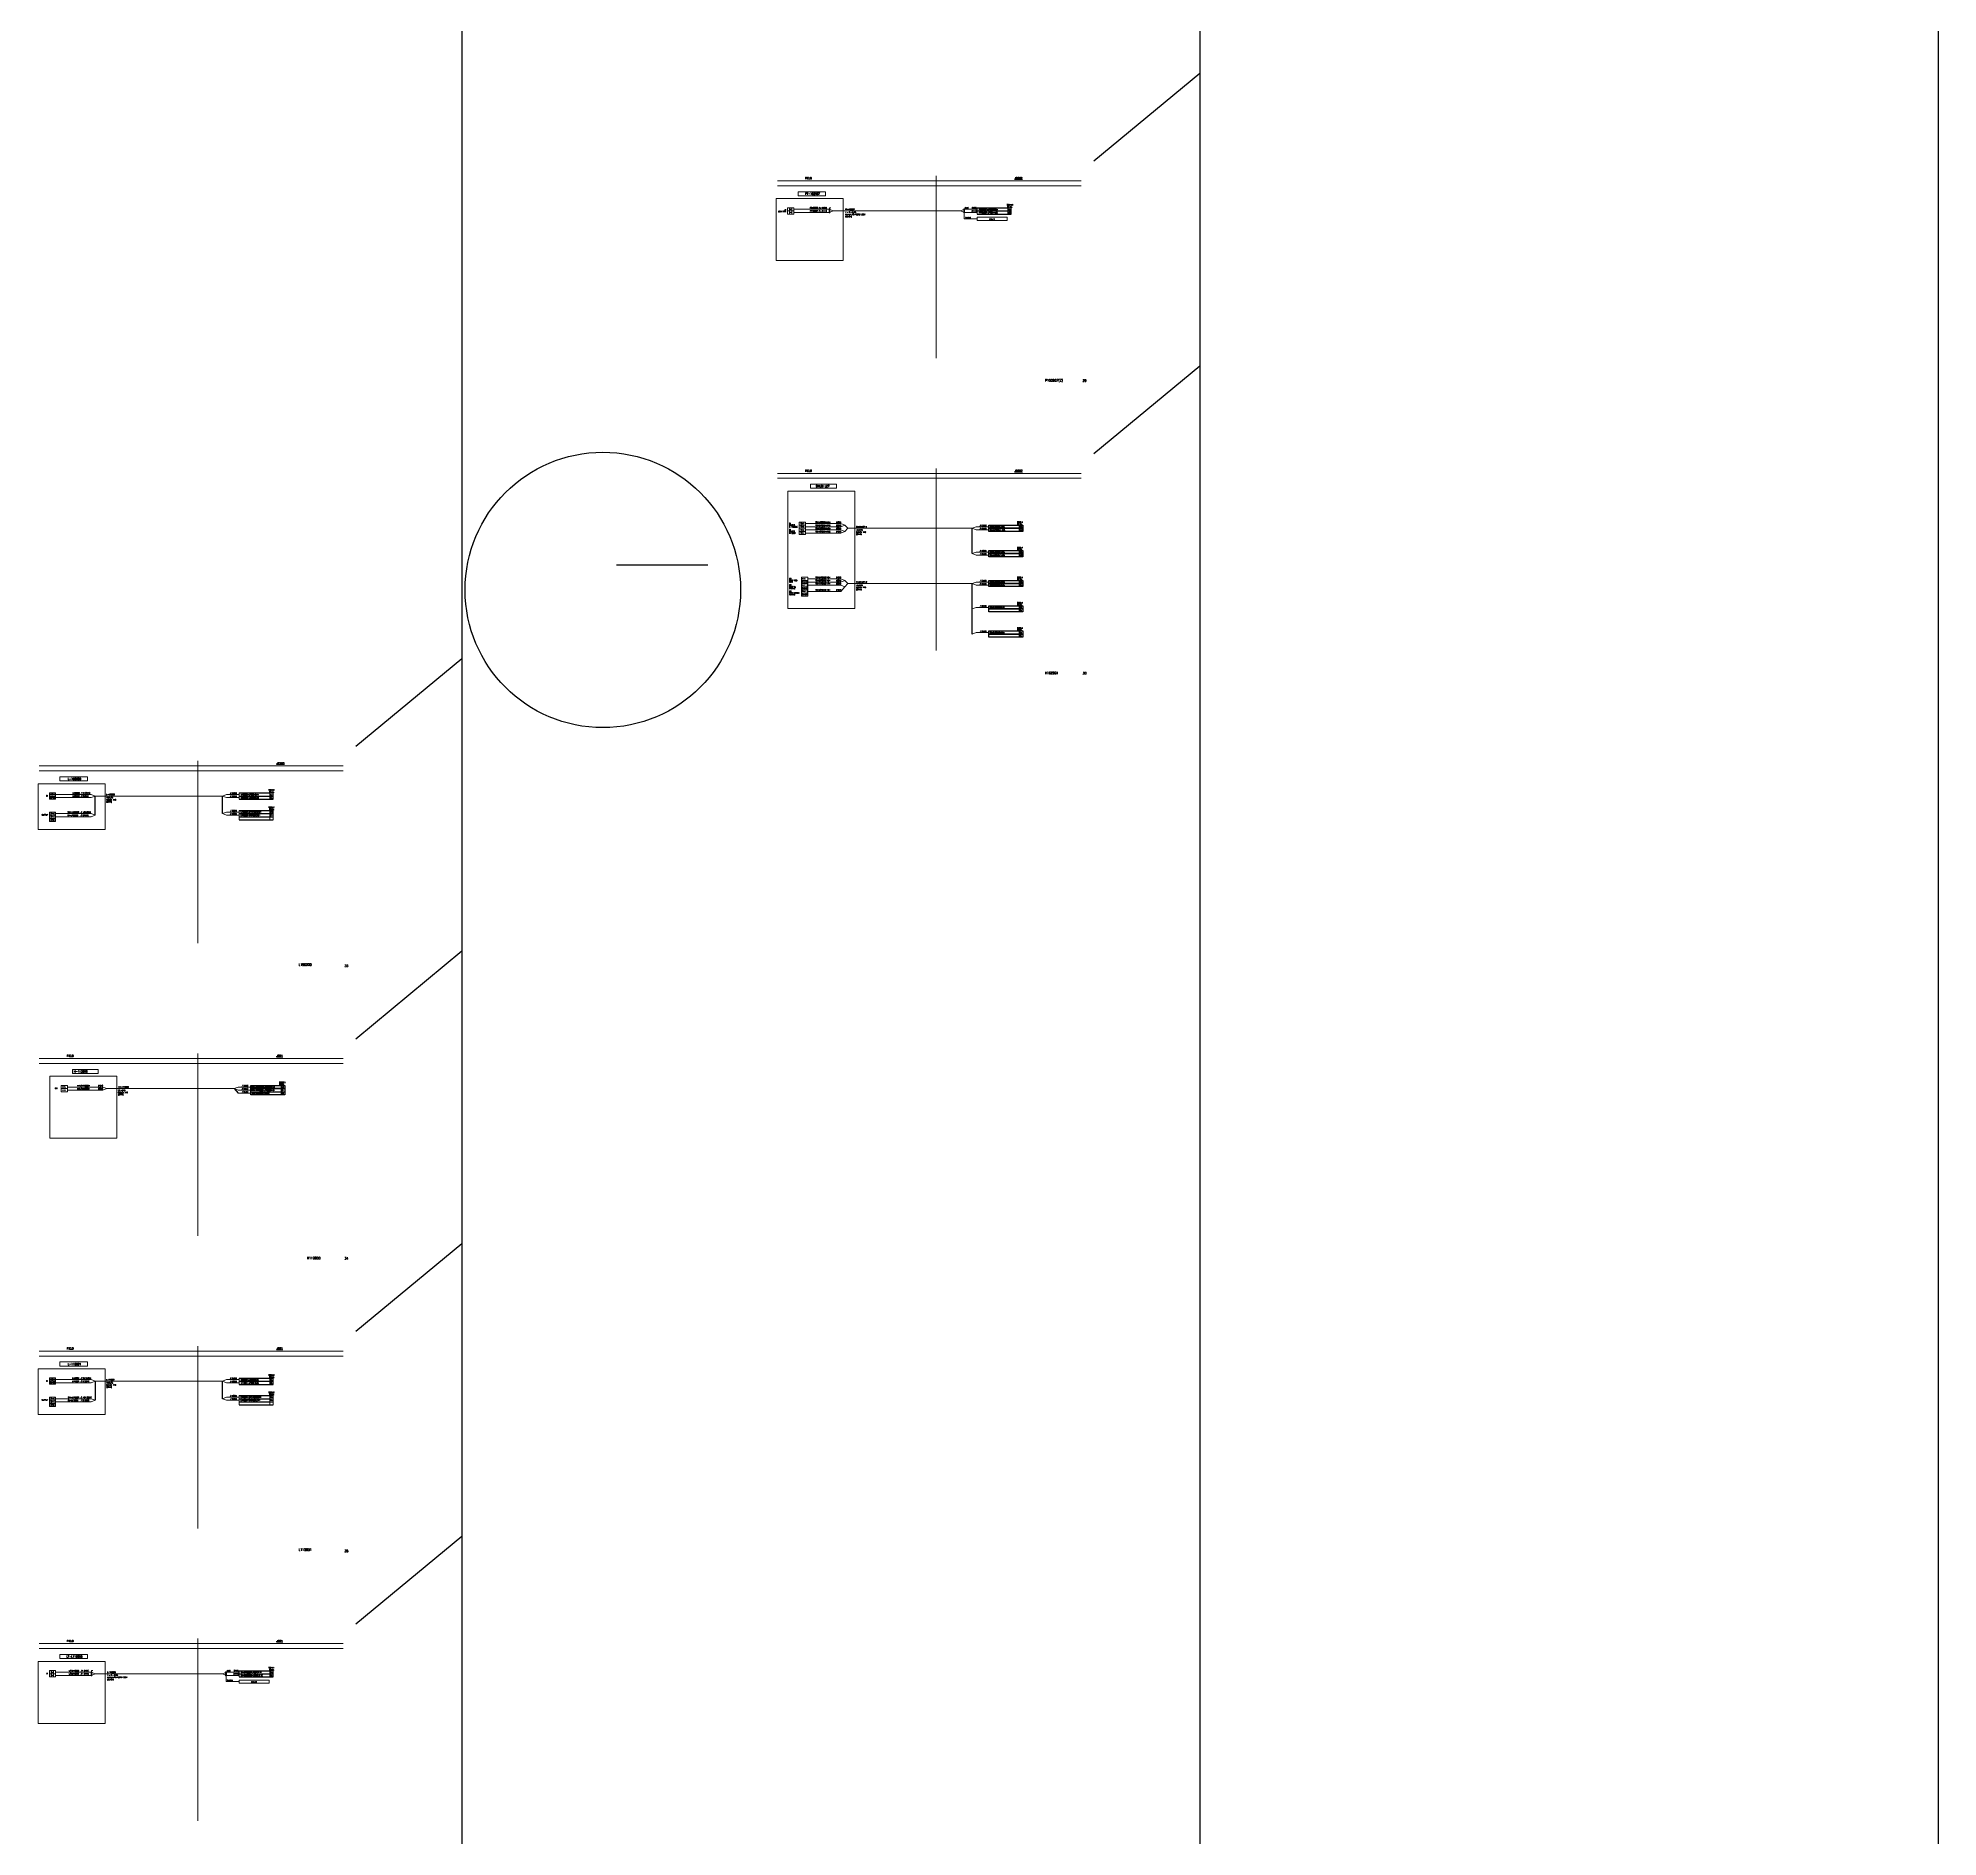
# Model space of a CAD drawing. Header units: millimetres. Extents: x -14942 to 24072, y -50285 to 2207.
# Drawn here: x -11676 to -9262, y -10985 to -8700 of the extents above; entities that cross this region are included whole.
import ezdxf
from ezdxf.enums import TextEntityAlignment as Align

# ---------------------------------------------------------------- set-up
doc = ezdxf.new("R2010")
doc.units = ezdxf.units.MM
doc.header["$MEASUREMENT"] = 0
for name, color, linetype in [('BORDER', 3, 'CONTINUOUS'), ('INSTRU', 4, 'CONTINUOUS'), ('INSTRUMENT', 1, 'CONTINUOUS'), ('LINE', 3, 'CONTINUOUS'), ('TEXT', 2, 'CONTINUOUS')]:
    doc.layers.add(name, color=color, linetype=linetype)
doc.styles.add('ROMANS', font='romans')

# ---------------------------------------------------------------- blocks, each defined once
blk = doc.blocks.new('AA')
at = {"layer": 'INSTRU', "color": 7, "lineweight": 13}
for p, q in [((660.4, -1836.1), (674.5, -1836.1)), ((660.4, -1836.1), (660.4, -1840.1)), ((660.4, -1840.1), (698.6, -1840.1)), ((667.7, -1836.1), (698.6, -1836.1)), ((698.6, -1836.1), (698.6, -1840.1))]:
    blk.add_line(p, q, dxfattribs=at)
at = {"layer": 'TEXT', "color": 7, "lineweight": 13, "style": 'ROMANS'}
blk.add_text('ground', height=1.5, dxfattribs=at).set_placement((675.9, -1839.1))
blk = doc.blocks.new('BOX2')
at = {"layer": 'INSTRU', "color": 7, "lineweight": 13}
for p, q in [((-10467.9, -3369.9), (-10467.9, -3377.9)), ((-10428.8, -3369.9), (-10428.8, -3377.9)), ((-10424.6, -3369.9), (-10424.6, -3377.9))]:
    blk.add_line(p, q, dxfattribs=at)
at = {"layer": 'INSTRUMENT', "color": 7}
for p, q in [((-10467.9, -3369.9), (-10424.6, -3369.9)), ((-10467.9, -3373.9), (-10424.6, -3373.9)), ((-10467.9, -3377.9), (-10424.6, -3377.9))]:
    blk.add_line(p, q, dxfattribs=at)
blk = doc.blocks.new('Box')
at = {"layer": 'INSTRU', "color": 7, "lineweight": 13}
for p, q in [((660.5, -1853.3), (660.5, -1865.3)), ((699.6, -1853.3), (699.6, -1865.3)), ((703.7, -1853.3), (703.7, -1865.3))]:
    blk.add_line(p, q, dxfattribs=at)
at = {"layer": 'INSTRUMENT', "color": 7}
for p, q in [((660.5, -1853.3), (703.7, -1853.3)), ((660.5, -1857.3), (703.7, -1857.3)), ((660.5, -1861.3), (703.7, -1861.3)), ((660.5, -1865.3), (703.7, -1865.3))]:
    blk.add_line(p, q, dxfattribs=at)

msp = doc.modelspace()

# ---------------------------------------------------------------- hatches: boundary and pattern name
at = {"layer": 'INSTRUMENT'}
h = msp.add_hatch(color=256, dxfattribs=at)
edge = h.paths.add_edge_path()
edge.add_arc((-10698.9, -9390.8), 0.66, 0, 360)
h = msp.add_hatch(color=256, dxfattribs=at)
edge = h.paths.add_edge_path()
edge.add_arc((-10698.9, -9398.8), 0.66, 0, 360)
h = msp.add_hatch(color=256, dxfattribs=at)
edge = h.paths.add_edge_path()
edge.add_arc((-10698.9, -9406.8), 0.66, 0, 360)

# ---------------------------------------------------------------- linework, layer by layer
at = {"layer": 'BORDER', "color": 7, "lineweight": 13, "ltscale": 2.5}
for p, q in [((-10535, -8874.8), (-10535, -9106.4)), ((-10535, -9246.5), (-10535, -9478)), ((-11472.5, -9618.1), (-11472.5, -9849.6)), ((-11472.5, -9989.7), (-11472.5, -10221.3)), ((-11472.5, -10361.4), (-11472.5, -10592.9)), ((-11472.5, -10733), (-11472.5, -10964.6))]:
    msp.add_line(p, q, dxfattribs=at)
at = {"layer": 'BORDER', "color": 7, "lineweight": 13}
for p, q in [((-10736.5, -8881.1), (-10350.5, -8881.1)), ((-10736.5, -8887.4), (-10350.5, -8887.4)), ((-10736.5, -9252.8), (-10350.5, -9252.8)), ((-10736.5, -9259.1), (-10350.5, -9259.1)), ((-11674, -9624.4), (-11288, -9624.4)), ((-11674, -9630.7), (-11288, -9630.7)), ((-11674, -9996), (-11288, -9996)), ((-11674, -10002.3), (-11288, -10002.3)), ((-11674, -10367.7), (-11288, -10367.7)), ((-11674, -10374), (-11288, -10374)), ((-11674, -10739.3), (-11288, -10739.3)), ((-11674, -10745.6), (-11288, -10745.6))]:
    msp.add_line(p, q, dxfattribs=at)
at = {"layer": 'INSTRU', "color": 7, "lineweight": 13}
for p, q in [((-10723.7, -8915.4), (-10715.7, -8915.4)), ((-10723.7, -8915.4), (-10723.7, -8919.4)), ((-10723.7, -8919.4), (-10715.7, -8919.4)), ((-10723.7, -8919.4), (-10723.7, -8923.4)), ((-10723.7, -8923.4), (-10715.7, -8923.4)), ((-10723.7, -8923.4), (-10715.7, -8923.4)), ((-10715.7, -8915.4), (-10715.7, -8919.4)), ((-10715.7, -8919.4), (-10715.7, -8923.4)), ((-10482.7, -8927.4), (-10482.7, -8927.5)), ((-10708.8, -9314.6), (-10708.8, -9318.6)), ((-10708.8, -9314.6), (-10700.8, -9314.6)), ((-10700.8, -9314.6), (-10700.8, -9318.6)), ((-10708.8, -9318.6), (-10700.8, -9318.6)), ((-10708.8, -9318.6), (-10708.8, -9322.6)), ((-10708.8, -9322.6), (-10700.8, -9322.6)), ((-10708.8, -9322.6), (-10708.8, -9326.6)), ((-10708.8, -9322.6), (-10700.8, -9322.6)), ((-10708.8, -9322.6), (-10700.8, -9322.6)), ((-10708.8, -9326.6), (-10700.8, -9326.6)), ((-10708.8, -9326.6), (-10708.8, -9330.6)), ((-10708.8, -9330.6), (-10700.8, -9330.6)), ((-10700.8, -9318.6), (-10700.8, -9322.6)), ((-10700.8, -9322.6), (-10700.8, -9326.6)), ((-10700.8, -9326.6), (-10700.8, -9330.6)), ((-10706, -9384.8), (-10706, -9388.8)), ((-10706, -9384.8), (-10698, -9384.8)), ((-10698, -9384.8), (-10698, -9388.8)), ((-10706, -9388.8), (-10698, -9388.8)), ((-10706, -9388.8), (-10706, -9392.8)), ((-10706, -9392.8), (-10698, -9392.8)), ((-10706, -9392.8), (-10706, -9396.8)), ((-10706, -9392.8), (-10698, -9392.8)), ((-10706, -9392.8), (-10698, -9392.8)), ((-10706, -9396.8), (-10698, -9396.8)), ((-10706, -9396.8), (-10706, -9400.8)), ((-10706, -9400.8), (-10698, -9400.8)), ((-10706, -9400.8), (-10706, -9404.8)), ((-10706, -9404.8), (-10698, -9404.8)), ((-10706, -9404.8), (-10706, -9408.8)), ((-10706, -9408.8), (-10698, -9408.8)), ((-10698, -9388.8), (-10698, -9392.8)), ((-10698, -9392.8), (-10698, -9396.8)), ((-10698, -9396.8), (-10698, -9400.8)), ((-10698, -9400.8), (-10698, -9404.8)), ((-10698, -9404.8), (-10698, -9408.8)), ((-11661.2, -9658.7), (-11653.2, -9658.7)), ((-11661.2, -9658.7), (-11661.2, -9662.7)), ((-11661.2, -9662.7), (-11653.2, -9662.7)), ((-11661.2, -9662.7), (-11661.2, -9666.7)), ((-11661.2, -9666.7), (-11653.2, -9666.7)), ((-11661.2, -9666.7), (-11653.2, -9666.7)), ((-11653.2, -9658.7), (-11653.2, -9662.7)), ((-11653.2, -9662.7), (-11653.2, -9666.7)), ((-11661.2, -9683), (-11653.2, -9683)), ((-11661.2, -9683), (-11653.2, -9683)), ((-11661.2, -9683), (-11653.2, -9683)), ((-11661.2, -9683), (-11661.2, -9687)), ((-11661.2, -9687), (-11661.2, -9695)), ((-11661.2, -9687), (-11653.2, -9687)), ((-11661.2, -9691), (-11653.2, -9691)), ((-11661.2, -9695), (-11653.2, -9695)), ((-11653.2, -9683), (-11653.2, -9687)), ((-11653.2, -9687), (-11653.2, -9695)), ((-11646.3, -10030.3), (-11638.3, -10030.3)), ((-11646.3, -10030.3), (-11646.3, -10034.3)), ((-11646.3, -10034.3), (-11638.3, -10034.3)), ((-11646.3, -10034.3), (-11646.3, -10038.3)), ((-11646.3, -10038.3), (-11638.3, -10038.3)), ((-11646.3, -10038.3), (-11638.3, -10038.3)), ((-11646.3, -10038.3), (-11638.3, -10038.3)), ((-11638.3, -10030.3), (-11638.3, -10034.3)), ((-11638.3, -10034.3), (-11638.3, -10038.3)), ((-11661.2, -10401.9), (-11653.2, -10401.9)), ((-11661.2, -10401.9), (-11661.2, -10405.9)), ((-11661.2, -10405.9), (-11653.2, -10405.9)), ((-11661.2, -10405.9), (-11661.2, -10409.9)), ((-11661.2, -10409.9), (-11653.2, -10409.9)), ((-11661.2, -10409.9), (-11653.2, -10409.9)), ((-11653.2, -10401.9), (-11653.2, -10405.9)), ((-11653.2, -10405.9), (-11653.2, -10409.9)), ((-11661.2, -10426.2), (-11653.2, -10426.2)), ((-11661.2, -10426.2), (-11653.2, -10426.2)), ((-11661.2, -10426.2), (-11653.2, -10426.2)), ((-11661.2, -10426.2), (-11661.2, -10430.2)), ((-11661.2, -10430.2), (-11661.2, -10438.2)), ((-11661.2, -10430.2), (-11653.2, -10430.2)), ((-11661.2, -10434.2), (-11653.2, -10434.2)), ((-11661.2, -10438.2), (-11653.2, -10438.2)), ((-11653.2, -10426.2), (-11653.2, -10430.2)), ((-11653.2, -10430.2), (-11653.2, -10438.2)), ((-11661.2, -10773.6), (-11653.2, -10773.6)), ((-11661.2, -10773.6), (-11661.2, -10777.6)), ((-11661.2, -10777.6), (-11653.2, -10777.6)), ((-11661.2, -10777.6), (-11661.2, -10781.6)), ((-11661.2, -10781.6), (-11653.2, -10781.6)), ((-11661.2, -10781.6), (-11653.2, -10781.6)), ((-11653.2, -10773.6), (-11653.2, -10777.6)), ((-11653.2, -10777.6), (-11653.2, -10781.6)), ((-11420.2, -10785.6), (-11420.2, -10785.7))]:
    msp.add_line(p, q, dxfattribs=at)
at = {"layer": 'INSTRUMENT', "color": 7}
for p, q in [((-11137.4, -2798.3), (-11137.4, -38144.8)), ((-10199.9, -2798.3), (-10199.9, -35286.8)), ((-9262.4, -3170), (-9262.4, -50285.5)), ((-10334.4, -8856), (-10199.9, -8744.5)), ((-10334.4, -9227.6), (-10199.9, -9116.2)), ((-10650.8, -9318.6), (-10646.9, -9322.6)), ((-10650.8, -9326.6), (-10646.9, -9322.6)), ((-10489, -9354.8), (-10489, -9322.6)), ((-10941, -9368.9), (-10825, -9368.9)), ((-10698.9, -9390.8), (-10698.9, -9406.8)), ((-10650.8, -9388.8), (-10646.9, -9392.8)), ((-10650.8, -9396.8), (-10646.9, -9392.8)), ((-10489, -9425), (-10489, -9392.8)), ((-10489, -9457.1), (-10489, -9425)), ((-11271.9, -9599.3), (-11137.4, -9487.8)), ((-11603.2, -9687), (-11603.2, -9662.7)), ((-11441.3, -9685), (-11441.3, -9662.7)), ((-11271.9, -9970.9), (-11137.4, -9859.4)), ((-11426.4, -10034.3), (-11421.4, -10040.2)), ((-11405.5, -10038.2), (-11362.3, -10038.2)), ((-11271.9, -10342.5), (-11137.4, -10231.1)), ((-11603.2, -10405.9), (-11603.2, -10430.2)), ((-11441.3, -10428.2), (-11441.3, -10405.9)), ((-11271.9, -10714.2), (-11137.4, -10602.7))]:
    msp.add_line(p, q, dxfattribs=at)
for points in [[(-10468, -9318.5), (-10424.8, -9318.5), (-10424.8, -9326.5), (-10468, -9326.5)], [(-10424.8, -9322.5), (-10468, -9322.5), (-10468, -9322.5), (-10424.8, -9322.5)], [(-10428.9, -9318.5), (-10428.9, -9318.5), (-10428.9, -9326.5), (-10428.9, -9326.5)], [(-10468, -9350.7), (-10424.8, -9350.7), (-10424.8, -9358.7), (-10468, -9358.7)], [(-10424.8, -9354.7), (-10468, -9354.7), (-10468, -9354.7), (-10424.8, -9354.7)], [(-10428.9, -9350.7), (-10428.9, -9350.7), (-10428.9, -9358.7), (-10428.9, -9358.7)], [(-10468, -9388.7), (-10424.8, -9388.7), (-10424.8, -9396.7), (-10468, -9396.7)], [(-10424.8, -9392.7), (-10468, -9392.7), (-10468, -9392.7), (-10424.8, -9392.7)], [(-10428.9, -9388.7), (-10428.9, -9388.7), (-10428.9, -9396.7), (-10428.9, -9396.7)], [(-10468, -9420.9), (-10424.8, -9420.9), (-10424.8, -9428.8), (-10468, -9428.8)], [(-10424.8, -9424.9), (-10468, -9424.9), (-10468, -9424.9), (-10424.8, -9424.9)], [(-10428.9, -9420.9), (-10428.9, -9420.9), (-10428.9, -9428.8), (-10428.9, -9428.8)], [(-10468, -9453), (-10424.8, -9453), (-10424.8, -9461), (-10468, -9461)], [(-10424.8, -9457), (-10468, -9457), (-10468, -9457), (-10424.8, -9457)], [(-10428.9, -9453), (-10428.9, -9453), (-10428.9, -9461), (-10428.9, -9461)], [(-11405.5, -10030.2), (-11362.3, -10030.2), (-11362.3, -10042.2), (-11405.5, -10042.2)], [(-11362.3, -10034.2), (-11405.5, -10034.2), (-11405.5, -10034.2), (-11362.3, -10034.2)], [(-11366.4, -10030.2), (-11366.4, -10030.2), (-11366.4, -10038.2), (-11366.4, -10042.2)]]:
    msp.add_lwpolyline(points, close=True, dxfattribs=at)
for centre, radius in [((-10958.2, -9400.9), 174.9), ((-10698.9, -9390.8), 0.66), ((-10698.9, -9398.8), 0.66), ((-10698.9, -9398.8), 0.66), ((-10698.9, -9406.8), 0.66), ((-10698.9, -9406.8), 0.66)]:
    msp.add_circle(centre, radius, dxfattribs=at)
at = {"layer": 'LINE', "color": 7, "lineweight": 13, "ltscale": 8}
for p, q in [((-10738.1, -8982.5), (-10738.1, -8903.8)), ((-10652.9, -8903.8), (-10738.1, -8903.8)), ((-10652.9, -8982.5), (-10652.9, -8903.8)), ((-10652.9, -8982.5), (-10738.1, -8982.5)), ((-10723.3, -9424.3), (-10723.3, -9275.4)), ((-10638, -9275.4), (-10723.3, -9275.4)), ((-10638, -9424.3), (-10638, -9275.4)), ((-10638, -9424.3), (-10723.3, -9424.3)), ((-11675.6, -9705.1), (-11675.6, -9647.1)), ((-11590.4, -9647.1), (-11675.6, -9647.1)), ((-11590.4, -9705.1), (-11590.4, -9647.1)), ((-11590.4, -9705.1), (-11675.6, -9705.1)), ((-11660.7, -10097.4), (-11660.7, -10018.7)), ((-11575.5, -10018.7), (-11660.7, -10018.7)), ((-11575.5, -10097.4), (-11575.5, -10018.7)), ((-11575.5, -10097.4), (-11660.7, -10097.4)), ((-11675.6, -10448.4), (-11675.6, -10390.3)), ((-11590.4, -10390.3), (-11675.6, -10390.3)), ((-11590.4, -10448.4), (-11590.4, -10390.3)), ((-11590.4, -10448.4), (-11675.6, -10448.4)), ((-11675.6, -10840.7), (-11675.6, -10762)), ((-11590.4, -10762), (-11675.6, -10762)), ((-11590.4, -10840.7), (-11590.4, -10762)), ((-11590.4, -10840.7), (-11675.6, -10840.7))]:
    msp.add_line(p, q, dxfattribs=at)
at = {"layer": 'LINE', "color": 7, "lineweight": 13}
for p, q in [((-10710.3, -8895), (-10675.2, -8895)), ((-10710.3, -8895), (-10710.3, -8900.2)), ((-10710.3, -8900.2), (-10675.2, -8900.2)), ((-10675.2, -8895), (-10675.2, -8900.2)), ((-10715.7, -8917.4), (-10670.7, -8917.4)), ((-10715.7, -8921.4), (-10670.7, -8921.4)), ((-10670.7, -8916.8), (-10670.7, -8922)), ((-10670.7, -8916.8), (-10669.7, -8916.8)), ((-10665.7, -8919.4), (-10670.7, -8917.4)), ((-10670.7, -8921.4), (-10665.7, -8919.4)), ((-10670.7, -8922), (-10669.7, -8922)), ((-10670.2, -8915.4), (-10668.5, -8915.4)), ((-10669.7, -8916.8), (-10669.7, -8922)), ((-10665.7, -8919.4), (-10503.8, -8919.4)), ((-10503.8, -8919.4), (-10498.8, -8917.4)), ((-10503.8, -8919.4), (-10498.8, -8921.4)), ((-10498.8, -8916.8), (-10499.8, -8916.8)), ((-10499.8, -8916.8), (-10499.8, -8922)), ((-10498.8, -8922), (-10499.8, -8922)), ((-10499.3, -8922), (-10499.3, -8929.4)), ((-10498.8, -8916.8), (-10498.8, -8922)), ((-10482.7, -8917.4), (-10498.8, -8917.4)), ((-10482.7, -8921.4), (-10498.8, -8921.4)), ((-10482.8, -8929.4), (-10499.3, -8929.4)), ((-10694.3, -9266.6), (-10661.5, -9266.6)), ((-10694.3, -9266.6), (-10694.3, -9271.8)), ((-10661.5, -9266.6), (-10661.5, -9271.8)), ((-10694.3, -9271.8), (-10661.5, -9271.8)), ((-10700.8, -9316.6), (-10655.8, -9316.6)), ((-10700.8, -9320.6), (-10655.8, -9320.6)), ((-10700.8, -9324.6), (-10655.8, -9324.6)), ((-10700.8, -9328.6), (-10655.8, -9328.6)), ((-10650.8, -9318.6), (-10655.8, -9316.6)), ((-10655.8, -9320.6), (-10650.8, -9318.6)), ((-10650.8, -9326.6), (-10655.8, -9324.6)), ((-10655.8, -9328.6), (-10650.8, -9326.6)), ((-10494.7, -9322.6), (-10489, -9322.6)), ((-10489, -9322.6), (-10484, -9320.6)), ((-10489, -9322.6), (-10484, -9324.6)), ((-10468, -9320.6), (-10484, -9320.6)), ((-10468, -9324.6), (-10484, -9324.6)), ((-10489, -9354.8), (-10484, -9352.8)), ((-10489, -9354.8), (-10484, -9356.8)), ((-10468, -9352.8), (-10484, -9352.8)), ((-10468, -9356.8), (-10484, -9356.8)), ((-10698, -9386.8), (-10655.8, -9386.8)), ((-10650.8, -9388.8), (-10655.8, -9386.8)), ((-10698, -9390.8), (-10655.8, -9390.8)), ((-10698, -9394.8), (-10655.8, -9394.8)), ((-10698, -9402.8), (-10655.8, -9402.8)), ((-10655.8, -9390.8), (-10650.8, -9388.8)), ((-10650.8, -9396.8), (-10655.8, -9394.8)), ((-10655.8, -9402.8), (-10650.8, -9396.8)), ((-10494.7, -9392.8), (-10489, -9392.8)), ((-10489, -9392.8), (-10484, -9390.8)), ((-10489, -9392.8), (-10484, -9394.8)), ((-10468, -9390.8), (-10484, -9390.8)), ((-10468, -9394.8), (-10484, -9394.8)), ((-10489, -9425), (-10484, -9423)), ((-10468, -9423), (-10484, -9423)), ((-10489, -9457.1), (-10484, -9455.1)), ((-10468, -9455.1), (-10484, -9455.1)), ((-11647.8, -9638.3), (-11612.7, -9638.3)), ((-11647.8, -9638.3), (-11647.8, -9643.5)), ((-11647.8, -9643.5), (-11612.7, -9643.5)), ((-11612.7, -9638.3), (-11612.7, -9643.5)), ((-11653.2, -9660.7), (-11608.2, -9660.7)), ((-11653.2, -9664.7), (-11608.2, -9664.7)), ((-11603.2, -9662.7), (-11608.2, -9660.7)), ((-11608.2, -9664.7), (-11603.2, -9662.7)), ((-11603.2, -9662.7), (-11441.3, -9662.7)), ((-11441.3, -9662.7), (-11436.3, -9660.7)), ((-11441.3, -9662.7), (-11436.3, -9664.7)), ((-11420.2, -9660.7), (-11436.3, -9660.7)), ((-11420.2, -9664.7), (-11436.3, -9664.7)), ((-11653.2, -9685), (-11608.2, -9685)), ((-11653.2, -9689), (-11608.2, -9689)), ((-11603.2, -9687), (-11608.2, -9685)), ((-11608.2, -9689), (-11603.2, -9687)), ((-11441.3, -9685), (-11436.3, -9683)), ((-11441.3, -9685), (-11436.3, -9687)), ((-11420.2, -9683), (-11436.3, -9683)), ((-11420.2, -9687), (-11436.3, -9687)), ((-11631.8, -10009.9), (-11599, -10009.9)), ((-11631.8, -10009.9), (-11631.8, -10015.1)), ((-11599, -10009.9), (-11599, -10015.1)), ((-11638.3, -10032.3), (-11593.3, -10032.3)), ((-11638.3, -10036.3), (-11593.3, -10036.3)), ((-11631.8, -10015.1), (-11599, -10015.1)), ((-11588.3, -10034.3), (-11593.3, -10032.3)), ((-11593.3, -10036.3), (-11588.3, -10034.3)), ((-11426.4, -10034.3), (-11421.4, -10032.3)), ((-11426.4, -10034.3), (-11421.4, -10036.3)), ((-11405.5, -10032.3), (-11421.4, -10032.3)), ((-11405.5, -10036.3), (-11421.4, -10036.3)), ((-11405.5, -10040.2), (-11421.4, -10040.2)), ((-11647.8, -10381.5), (-11612.7, -10381.5)), ((-11647.8, -10381.5), (-11647.8, -10386.7)), ((-11647.8, -10386.7), (-11612.7, -10386.7)), ((-11612.7, -10381.5), (-11612.7, -10386.7)), ((-11653.2, -10403.9), (-11608.2, -10403.9)), ((-11653.2, -10407.9), (-11608.2, -10407.9)), ((-11603.2, -10405.9), (-11608.2, -10403.9)), ((-11608.2, -10407.9), (-11603.2, -10405.9)), ((-11603.2, -10405.9), (-11441.3, -10405.9)), ((-11441.3, -10405.9), (-11436.3, -10403.9)), ((-11441.3, -10405.9), (-11436.3, -10407.9)), ((-11420.2, -10403.9), (-11436.3, -10403.9)), ((-11420.2, -10407.9), (-11436.3, -10407.9)), ((-11653.2, -10428.2), (-11608.2, -10428.2)), ((-11653.2, -10432.2), (-11608.2, -10432.2)), ((-11603.2, -10430.2), (-11608.2, -10428.2)), ((-11608.2, -10432.2), (-11603.2, -10430.2)), ((-11441.3, -10428.2), (-11436.3, -10426.2)), ((-11441.3, -10428.2), (-11436.3, -10430.2)), ((-11420.2, -10426.2), (-11436.3, -10426.2)), ((-11420.2, -10430.2), (-11436.3, -10430.2)), ((-11647.8, -10753.2), (-11612.7, -10753.2)), ((-11647.8, -10753.2), (-11647.8, -10758.4)), ((-11647.8, -10758.4), (-11612.7, -10758.4)), ((-11612.7, -10753.2), (-11612.7, -10758.4)), ((-11653.2, -10775.6), (-11608.2, -10775.6)), ((-11653.2, -10779.6), (-11608.2, -10779.6)), ((-11608.2, -10775), (-11608.2, -10780.2)), ((-11608.2, -10775), (-11607.2, -10775)), ((-11603.2, -10777.6), (-11608.2, -10775.6)), ((-11608.2, -10779.6), (-11603.2, -10777.6)), ((-11608.2, -10780.2), (-11607.2, -10780.2)), ((-11607.7, -10773.6), (-11605.9, -10773.6)), ((-11607.2, -10775), (-11607.2, -10780.2)), ((-11603.2, -10777.6), (-11441.3, -10777.6)), ((-11441.3, -10777.6), (-11436.3, -10775.6)), ((-11441.3, -10777.6), (-11436.3, -10779.6)), ((-11436.3, -10775), (-11437.3, -10775)), ((-11437.3, -10775), (-11437.3, -10780.2)), ((-11436.3, -10780.2), (-11437.3, -10780.2)), ((-11436.8, -10780.2), (-11436.8, -10787.6)), ((-11436.8, -10780.2), (-11436.8, -10787.6)), ((-11436.3, -10775), (-11436.3, -10780.2)), ((-11420.2, -10775.6), (-11436.3, -10775.6)), ((-11420.2, -10779.6), (-11436.3, -10779.6)), ((-11420.3, -10787.6), (-11436.8, -10787.6))]:
    msp.add_line(p, q, dxfattribs=at)
at = {"layer": 'LINE', "color": 0, "lineweight": 13}
for p, q in [((-10646.9, -9322.6), (-10489, -9322.6)), ((-10646.9, -9392.8), (-10489, -9392.8)), ((-11588.3, -10034.3), (-11426.4, -10034.3))]:
    msp.add_line(p, q, dxfattribs=at)
at = {"layer": 'TEXT', "color": 7, "lineweight": 13}
for p, q in [((-10670.2, -8916.8), (-10670.2, -8915.4)), ((-11607.7, -10775), (-11607.7, -10773.6))]:
    msp.add_line(p, q, dxfattribs=at)

# ---------------------------------------------------------------- block references
at = {"layer": 'INSTRUMENT', "color": 1}
for name, p in [('AA', (-11143.2, -7091.3)), ('Box', (-12080.7, -7827.7)), ('Box', (-12080.7, -8570.9)), ('AA', (-12080.7, -8949.5))]:
    msp.add_blockref(name, p, dxfattribs=at)
at = {"layer": 'INSTRUMENT', "color": 7}
for p in [(-14.9, -5545.6), (-952.4, -6288.9), (-952.4, -7032.2), (-952.4, -7403.8)]:
    msp.add_blockref('BOX2', p, dxfattribs=at)

# ---------------------------------------------------------------- texts
at = {"layer": 'TEXT', "color": 7, "lineweight": 13, "style": 'ROMANS'}
for s, height, p in [('FIELD', 2.4, (-10701.4, -8879.1)), ('%%UJB202', 2.4, (-10435.2, -8879.1)), ('PT102907', 1.5, (-10695, -8916.3)), ('PT102907', 1.5, (-10695, -8920.3)), ('/+ (1BK)', 1.5, (-10683.9, -8916.3)), ('/- (1WH)', 1.5, (-10683.9, -8920.3)), ('PT-102907', 1.5, (-10650.1, -8918.2)), ('Instrum RE-Y(ST)Y 500V', 1.5, (-10650.1, -8924.7)), ('(BLACK)', 1.5, (-10650.1, -8927.4)), ('1 x 2 x 0.75', 1.5, (-10650.1, -8922)), ('(1P)', 1.5, (-10498.3, -8916.5)), ('SHIELD', 1.5, (-10497.9, -8928.7)), ('PT102907+/TBDAI.1:5+', 1.5, (-10480.5, -8918.4)), ('PT102907-/TBDAI.1:5S', 1.5, (-10480.5, -8922.4)), ('TBDAI.01', 1.5, (-10445.3, -8912.5)), ('TB No.', 1.5, (-10444.7, -8915)), ('5+', 1.5, (-10443, -8918.6)), ('5S', 1.5, (-10443, -8922.6)), ('P102907(Z)', 2.8, (-10396.5, -9136.1)), ('FIELD', 2.4, (-10701.4, -9250.7)), ('%%UJB202', 2.4, (-10435.2, -9250.7)), ('SHUGI LCP', 2.4, (-10687.6, -9270.4)), ('TBX:1/TBDDI.1:11+', 1.5, (-10688.3, -9315.6)), ('(1BK)', 1.5, (-10661.6, -9315.6)), ('TBDDI.1', 1.5, (-10432.1, -9315.6)), ('SELECT', 1.5, (-10721.5, -9319.4)), ('C. NOZZLE', 1.5, (-10721.5, -9321.5)), ('SELECT', 1.5, (-10721.5, -9327.4)), ('DI', 1.5, (-10721.5, -9317.3)), ('DI', 1.5, (-10721.5, -9325.3)), ('R. BOOT', 1.5, (-10721.5, -9329.5)), ('TBX:2/TBDDI.1:11S', 1.5, (-10688.3, -9319.6)), ('TBX:3/TBDDI.1:12+', 1.5, (-10688.3, -9323.6)), ('TBX:4/TBDDI.1:12S', 1.5, (-10688.3, -9327.6)), ('(2BK)', 1.5, (-10661.6, -9319.6)), ('(3BK)', 1.5, (-10661.6, -9323.6)), ('(4BK)', 1.5, (-10661.6, -9327.6)), ('/ (1BK)', 1.5, (-10479.4, -9319.8)), ('/ (2BK)', 1.5, (-10479.4, -9323.8)), ('TBX:1/TBDDI.1:11+', 1.5, (-10466.6, -9321.4)), ('TBX:2/TBDDI.1:11S', 1.5, (-10466.6, -9325.4)), ('TB No.', 1.5, (-10432, -9317.9)), ('11+', 1.5, (-10428.4, -9321.4)), ('11S', 1.5, (-10428.4, -9325.4)), ('/ (3BK)', 1.5, (-10479.4, -9352)), ('/ (4BK)', 1.5, (-10479.4, -9356)), ('TBX:3/TBDDI.1:12+', 1.5, (-10466.8, -9353.6)), ('TBX:4/TBDDI.1:12S', 1.5, (-10466.8, -9357.6)), ('TBDDI.1', 1.5, (-10432.2, -9347.9)), ('TB No.', 1.5, (-10432.2, -9350.2)), ('12+', 1.5, (-10428.7, -9353.6)), ('12S', 1.5, (-10428.7, -9357.6)), ('DO', 1.5, (-10721.4, -9387.5)), ('TBX:5/TBDDO.1:6+', 1.5, (-10688.3, -9385.7)), ('(1BK)', 1.5, (-10661.6, -9385.7)), ('TBDDI.1', 1.5, (-10432.1, -9385.8)), ('TB No.', 1.5, (-10432, -9388.1)), ('LAMP RED', 1.5, (-10721.4, -9389.6)), ('RUN', 1.5, (-10721.4, -9391.6)), ('DO', 1.5, (-10721.4, -9395.5)), ('LAMP YL', 1.5, (-10721.4, -9397.6)), ('PURING', 1.5, (-10721.4, -9399.7)), ('DO', 1.5, (-10721.4, -9403.5)), ('LAMP GREEN', 1.5, (-10721.4, -9405.6)), ('PURING', 1.5, (-10721.4, -9407.7)), ('TBX:6/TBDDO.1:6-', 1.5, (-10688.3, -9389.7)), ('TBX:7/TBDDO.1:7+', 1.5, (-10688.3, -9393.7)), ('TBX:9/TBDDO.1:8+', 1.5, (-10688.3, -9401.7)), ('(2BK)', 1.5, (-10661.6, -9389.7)), ('(3BK)', 1.5, (-10661.6, -9393.7)), ('(4BK)', 1.5, (-10661.6, -9401.7)), ('/ (1BK)', 1.5, (-10479.4, -9390)), ('/ (2BK)', 1.5, (-10479.4, -9394)), ('TBX:5/TBDDO.1:6+', 1.5, (-10466.6, -9391.6)), ('TBX:6/TBDDO.1:6-', 1.5, (-10466.6, -9395.6)), ('6-', 1.5, (-10428.4, -9395.6)), ('6+', 1.5, (-10428.4, -9391.6)), ('/ (3BK)', 1.5, (-10479.4, -9422.1)), ('TBX:7/TBDDO.1:7+', 1.5, (-10466.8, -9423.8)), ('TBDDI.1', 1.5, (-10432.2, -9418.1)), ('TB No.', 1.5, (-10432.2, -9420.4)), ('7+', 1.5, (-10428.7, -9423.8)), ('7-', 1.5, (-10428.7, -9427.8)), ('/ (4BK)', 1.5, (-10479.4, -9454.3)), ('TBX:9/TBDDO.1:8+', 1.5, (-10466.8, -9456)), ('TBDDI.1', 1.5, (-10432.2, -9450.2)), ('TB No.', 1.5, (-10432.2, -9452.5)), ('8+', 1.5, (-10428.7, -9456)), ('8-', 1.5, (-10428.7, -9460)), ('H102901', 2.8, (-10396.5, -9507.7)), ('%%UJB103', 2.4, (-11372.7, -9622.3)), ('L190000', 1.5, (-11631.7, -9659.6)), ('L190000', 1.5, (-11631.7, -9663.6)), ('/ 24V(1BK)', 1.5, (-11621.4, -9659.6)), ('/', 1.5, (-11621.4, -9663.6)), ('0(2BK)', 1.5, (-11618.8, -9663.6)), ('L-190000', 1.5, (-11588.7, -9661.4)), ('4Cx0.75', 1.5, (-11588.7, -9665.5)), ('OLFLEX 110', 1.5, (-11588.7, -9668.2)), ('(GRAY)', 1.5, (-11588.7, -9670.9)), ('/ (1BK)', 1.5, (-11431.6, -9659.8)), ('/ (2BK)', 1.5, (-11431.6, -9663.8)), ('L190000+/TBDDI.2:1+', 1.5, (-11418, -9661.7)), ('L190000-/TBDDI.2:1S', 1.5, (-11418, -9665.7)), ('TBDDI.2', 1.5, (-11383, -9677.7)), ('TBDDI.2', 1.5, (-11382.8, -9655.8)), ('TB No.', 1.5, (-11382.2, -9658.3)), ('1+', 1.5, (-11380.6, -9661.9)), ('1S', 1.5, (-11380.6, -9665.9)), ('24V-L190000', 1.5, (-11637.9, -9683.9)), ('0V-L190000', 1.5, (-11637.9, -9687.9)), ('/', 1.5, (-11621.4, -9683.9)), ('/', 1.5, (-11621.4, -9687.9)), ('0(4BK)', 1.5, (-11618.8, -9687.9)), ('+24(3BK)', 1.5, (-11618.8, -9683.9)), ('/ (3BK)', 1.5, (-11431.6, -9682.1)), ('/ (4BK)', 1.5, (-11431.6, -9686.1)), ('TB No.', 1.5, (-11382.2, -9680.2)), ('2+', 1.5, (-11380.5, -9683.8)), ('2-', 1.5, (-11380.5, -9687.8)), ('L190000', 2.8, (-11344.5, -9878.2)), ('FIELD', 2.4, (-11638.9, -9994)), ('H-112800', 2.4, (-11630, -10013.7)), ('%%UJB01', 2.4, (-11372.7, -9994)), ('DO', 1.5, (-11653.9, -10034.7)), ('HVK/H112800+', 1.5, (-11625.7, -10031.3)), ('HVK/H112800-', 1.5, (-11625.7, -10035.3)), ('(1BK)', 1.5, (-11599, -10031.3)), ('(2BK)', 1.5, (-11599, -10035.3)), ('/ (1BK)', 1.5, (-11416.9, -10031.5)), ('/ (2BK)', 1.5, (-11416.9, -10035.5)), ('/ (G/Y)', 1.5, (-11416.9, -10039.4)), ('HVK-H112800+/TBDDO.1:6+', 1.5, (-11404.2, -10033.1)), ('HVK-H112800-/TBDDO.1:6-', 1.5, (-11404.2, -10037.1)), ('TBDD0.1 ', 1.5, (-11369.5, -10027.3)), ('TB No.', 1.5, (-11369.5, -10029.6)), ('6+', 1.5, (-11366, -10033.1)), ('6-', 1.5, (-11366.1, -10037.1)), ('PE', 1.5, (-11365.8, -10041)), ('H112800', 2.8, (-11334, -10251)), ('FIELD', 2.4, (-11638.9, -10365.6)), ('%%UJB01', 2.4, (-11372.7, -10365.6)), ('TBDDI.2', 1.5, (-11382.8, -10399.1)), ('TB No.', 1.5, (-11382.2, -10401.6)), ('L112801', 1.5, (-11631.9, -10402.9)), ('L112801', 1.5, (-11631.9, -10406.9)), ('/ 24V (1BK)', 1.5, (-11621.4, -10402.9)), ('/', 1.5, (-11621.4, -10406.9)), ('0 (2BK)', 1.5, (-11618.8, -10406.9)), ('L-112801', 1.5, (-11588.7, -10404.7)), ('4Cx0.75', 1.5, (-11588.7, -10408.8)), ('OLFLEX 110', 1.5, (-11588.7, -10411.5)), ('(GRAY)', 1.5, (-11588.7, -10414.2)), ('/ (1BK)', 1.5, (-11431.6, -10403.1)), ('/ (2BK)', 1.5, (-11431.6, -10407.1)), ('/ (3BK)', 1.5, (-11431.6, -10425.4)), ('L112801+/TBDDI.2:3+', 1.5, (-11418, -10405)), ('L112801-/TBDDI.2:3S', 1.5, (-11418, -10409)), ('TBDDI.2', 1.5, (-11383, -10421)), ('TB No.', 1.5, (-11382.2, -10423.5)), ('3+', 1.5, (-11380.6, -10405.1)), ('3S', 1.5, (-11380.6, -10409.1)), ('24V-L112801', 1.5, (-11637.5, -10427.2)), ('0V-L112801', 1.5, (-11637.5, -10431.2)), ('/', 1.5, (-11621.4, -10427.2)), ('/', 1.5, (-11621.4, -10431.2)), ('0 (4BK)', 1.5, (-11618.8, -10431.2)), ('+24 (3BK)', 1.5, (-11618.8, -10427.2)), ('/ (4BK)', 1.5, (-11431.6, -10429.4)), ('4+', 1.5, (-11380.5, -10427.1)), ('4-', 1.5, (-11380.5, -10431.1)), ('L112801', 2.8, (-11344.5, -10621.4)), ('FIELD', 2.4, (-11638.9, -10737.2)), ('%%UJB01', 2.4, (-11372.7, -10737.2)), ('LT/L112800', 1.5, (-11636.1, -10774.5)), ('LT/L112800', 1.5, (-11636.1, -10778.5)), ('/+ (1BK)', 1.5, (-11621.4, -10774.5)), ('/- (1WH)', 1.5, (-11621.4, -10778.5)), ('L-112800', 1.5, (-11587.6, -10776.4)), ('Instrum RE-Y(ST)Y 500V', 1.5, (-11587.6, -10782.9)), ('(BLACK)', 1.5, (-11587.6, -10785.6)), ('1 x 2 x 0.75', 1.5, (-11587.6, -10780.2)), ('(1P)', 1.5, (-11435.7, -10774.7)), ('SHIELD', 1.5, (-11435.4, -10786.9)), ('LT-L112800+/TBDAI.1:1+', 1.5, (-11418, -10776.6)), ('LT-L1128004-/TBDAI.1:1S', 1.5, (-11418, -10780.6)), ('TBDAI.1', 1.5, (-11382.8, -10770.7)), ('TB No.', 1.5, (-11382.2, -10773.2)), ('1+', 1.5, (-11380.5, -10776.8)), ('1S', 1.5, (-11380.5, -10780.8))]:
    msp.add_text(s, height=height, dxfattribs=at).set_placement(p)
for s, p in [('PT-102907', (-10691.8, -8898.8)), ('L-190000', (-11629.3, -9642.1)), ('L-112801', (-11629.3, -10385.4)), ('LT-L112800', (-11629.3, -10757))]:
    msp.add_text(s, height=2.4, dxfattribs=at).set_placement(p, align=Align.CENTER)
for s, p in [('COM PWR', (-10725.7, -8921)), ('AI', (-10725.7, -8918.7)), ('(1WH)', (-10483.6, -8920.3)), ('(1BK)', (-10483.6, -8916.3)), ('DI', (-11663.2, -9663.1)), ('SUPPLY', (-11663.2, -9687.4)), ('DI', (-11663.2, -10406.4)), ('SUPPLY', (-11663.2, -10430.7)), ('AI', (-11663.2, -10778)), ('(1WH)', (-11421.1, -10778.5)), ('(1BK)', (-11421.1, -10774.5))]:
    msp.add_text(s, height=1.5, dxfattribs=at).set_placement(p, align=Align.RIGHT)
for s, height, p in [('[+]', 1.5, (-10719.7, -8917.4)), ('[-]', 1.5, (-10719.7, -8921.4)), ('29', 2.8, (-10346.4, -9135)), ('TBX:1', 1.2, (-10704.8, -9316.6)), ('TBX:2', 1.2, (-10704.8, -9320.6)), ('TBX:3', 1.2, (-10704.8, -9324.6)), ('TBX:4', 1.2, (-10704.8, -9328.6)), ('TBX:5', 1.2, (-10703.3, -9386.8)), ('TBX:6', 1.2, (-10703.3, -9390.8)), ('TBX:7', 1.2, (-10703.3, -9394.8)), ('TBX:8', 1.2, (-10703.3, -9398.8)), ('TBX:9', 1.2, (-10703.3, -9402.8)), ('TBX:10', 1.2, (-10702.8, -9406.8)), ('30', 2.8, (-10346.4, -9506.6)), ('[4COM]', 1.5, (-11657.2, -9660.7)), ('[5NO]', 1.5, (-11657.2, -9664.7)), ('[1+]', 1.5, (-11657.2, -9685)), ('[2-]', 1.5, (-11657.2, -9689)), ('[PE]', 1.5, (-11657.2, -9693)), ('33', 2.8, (-11283.9, -9878.3)), ('HVK+', 1.2, (-11642.3, -10032.3)), ('HVK-', 1.2, (-11642.3, -10036.3)), ('34', 2.8, (-11283.9, -10249.9)), ('[4COM]', 1.5, (-11657.2, -10403.9)), ('[5NO]', 1.5, (-11657.2, -10407.9)), ('[1+]', 1.5, (-11657.2, -10428.2)), ('[2-]', 1.5, (-11657.2, -10432.2)), ('[PE]', 1.5, (-11657.2, -10436.2)), ('35', 2.8, (-11283.9, -10621.6)), ('[+]', 1.5, (-11657.2, -10775.6)), ('[-]', 1.5, (-11657.2, -10779.6))]:
    msp.add_text(s, height=height, dxfattribs=at).set_placement(p, align=Align.MIDDLE)
at = {"layer": 'TEXT', "color": 0, "lineweight": 13, "style": 'ROMANS'}
for s, p in [('SHUGI LCP-1', (-10636.4, -9321.4)), ('4Cx0.75', (-10636.3, -9325.5)), ('OLFLEX 110', (-10636.3, -9328.2)), ('(GRAY)', (-10636.3, -9330.9)), ('SHUGI LCP-2', (-10636.4, -9391.6)), ('4Cx0.75', (-10636.3, -9395.7)), ('OLFLEX 110', (-10636.3, -9398.4)), ('(GRAY)', (-10636.3, -9401.1)), ('HVK-112800', (-11573.8, -10033.1)), ('3G x0.75', (-11573.8, -10037.2)), ('OLFLEX 110', (-11573.8, -10039.9)), ('(GRAY)', (-11573.8, -10042.6))]:
    msp.add_text(s, height=1.5, dxfattribs=at).set_placement(p)
at = {"layer": 'TEXT', "color": 7, "lineweight": 13, "style": 'ROMANS', "width": 0.98}
for s, p in [('L190000-24V/TBDDI.2:2+', (-11418.1, -9683.7)), ('L190000-0V/TBDDI.2:2-', (-11418.1, -9687.7)), ('HVK-H112800-PE/PE', (-11403.9, -10040.9)), ('L112801-24V/TBDDI.2:4+', (-11418.1, -10426.9)), ('L112801-0V/TBDDI.2:4-', (-11418.1, -10430.9))]:
    msp.add_text(s, height=1.5, dxfattribs=at).set_placement(p)

doc.saveas('drawing.dxf')
